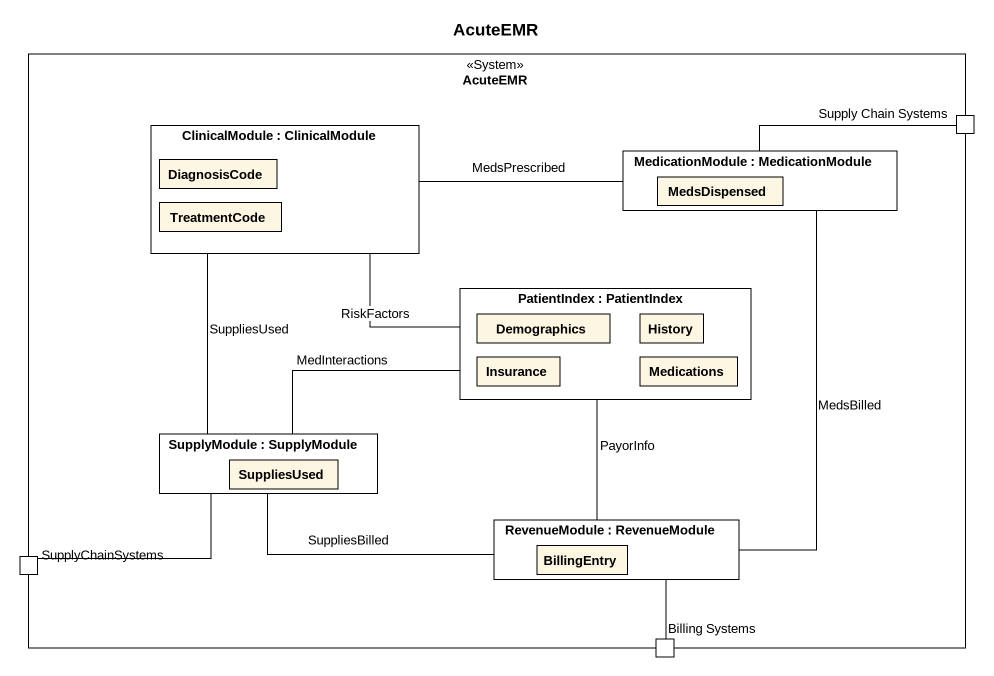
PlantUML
@startuml
title AcuteEMR
rectangle AcuteEMR <<System>> {
  rectangle "ClinicalModule : ClinicalModule" as ClinicalModule {
    rectangle DiagnosisCode
    rectangle TreatmentCode
  }
  port "Supply Chain Systems" as Supply_Chain_Systems
  rectangle "MedicationModule : MedicationModule" as MedicationModule {
    rectangle MedsDispensed
  }
  rectangle "PatientIndex : PatientIndex" as PatientIndex {
    rectangle Demographics
    rectangle History
    rectangle Insurance
    rectangle Medications
  }
  rectangle "SupplyModule : SupplyModule" as SupplyModule {
    rectangle SuppliesUsed
  }
  port SupplyChainSystems
  rectangle "RevenueModule : RevenueModule" as RevenueModule {
    rectangle BillingEntry
  }
  port "Billing Systems" as Billing_Systems
}
ClinicalModule -right- MedicationModule : MedsPrescribed
ClinicalModule -- SupplyModule : SuppliesUsed
MedicationModule -right- Supply_Chain_Systems
MedicationModule -- RevenueModule : MedsBilled
PatientIndex -left- ClinicalModule : RiskFactors
PatientIndex -- RevenueModule : PayorInfo
SupplyModule -right- PatientIndex : MedInteractions
SupplyModule -left- SupplyChainSystems
SupplyModule -right- RevenueModule : SuppliesBilled
RevenueModule -- Billing_Systems
@enduml
